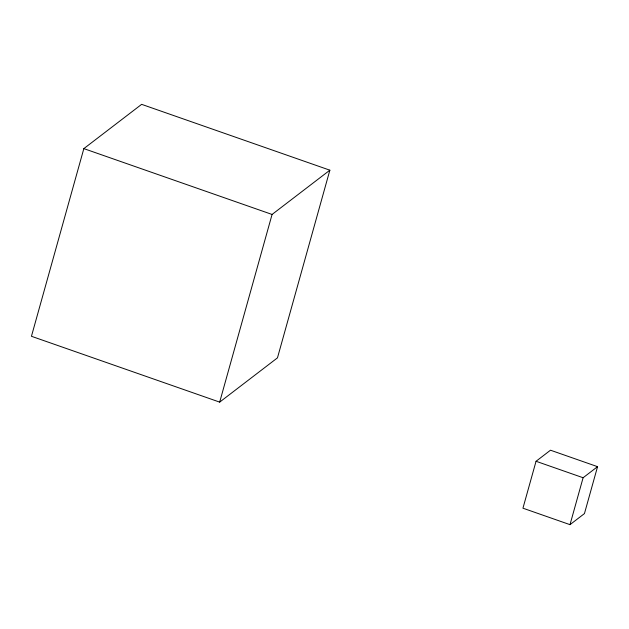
<?xml version="1.0" encoding="UTF-8"?>
<svg xmlns="http://www.w3.org/2000/svg" width="629" height="629" viewBox="0 0 629 629"><rect width="100%" height="100%" fill="white"/><g stroke="black" fill="none" stroke-linecap="round" stroke-linejoin="round"><path stroke-width="0.94" d="M83.846 148.617L31.45 336.287L219.678 402.12L277.468 357.854L329.863 170.184L141.635 104.343L83.846 148.617L272.074 214.45L329.863 170.184M219.678 402.12L272.074 214.45M536.05 461.277L522.943 508.193L570 524.657L584.451 513.586L597.55 466.671L550.493 450.207L536.05 461.277L583.107 477.741L597.55 466.671M570 524.657L583.107 477.741"/></g></svg>
